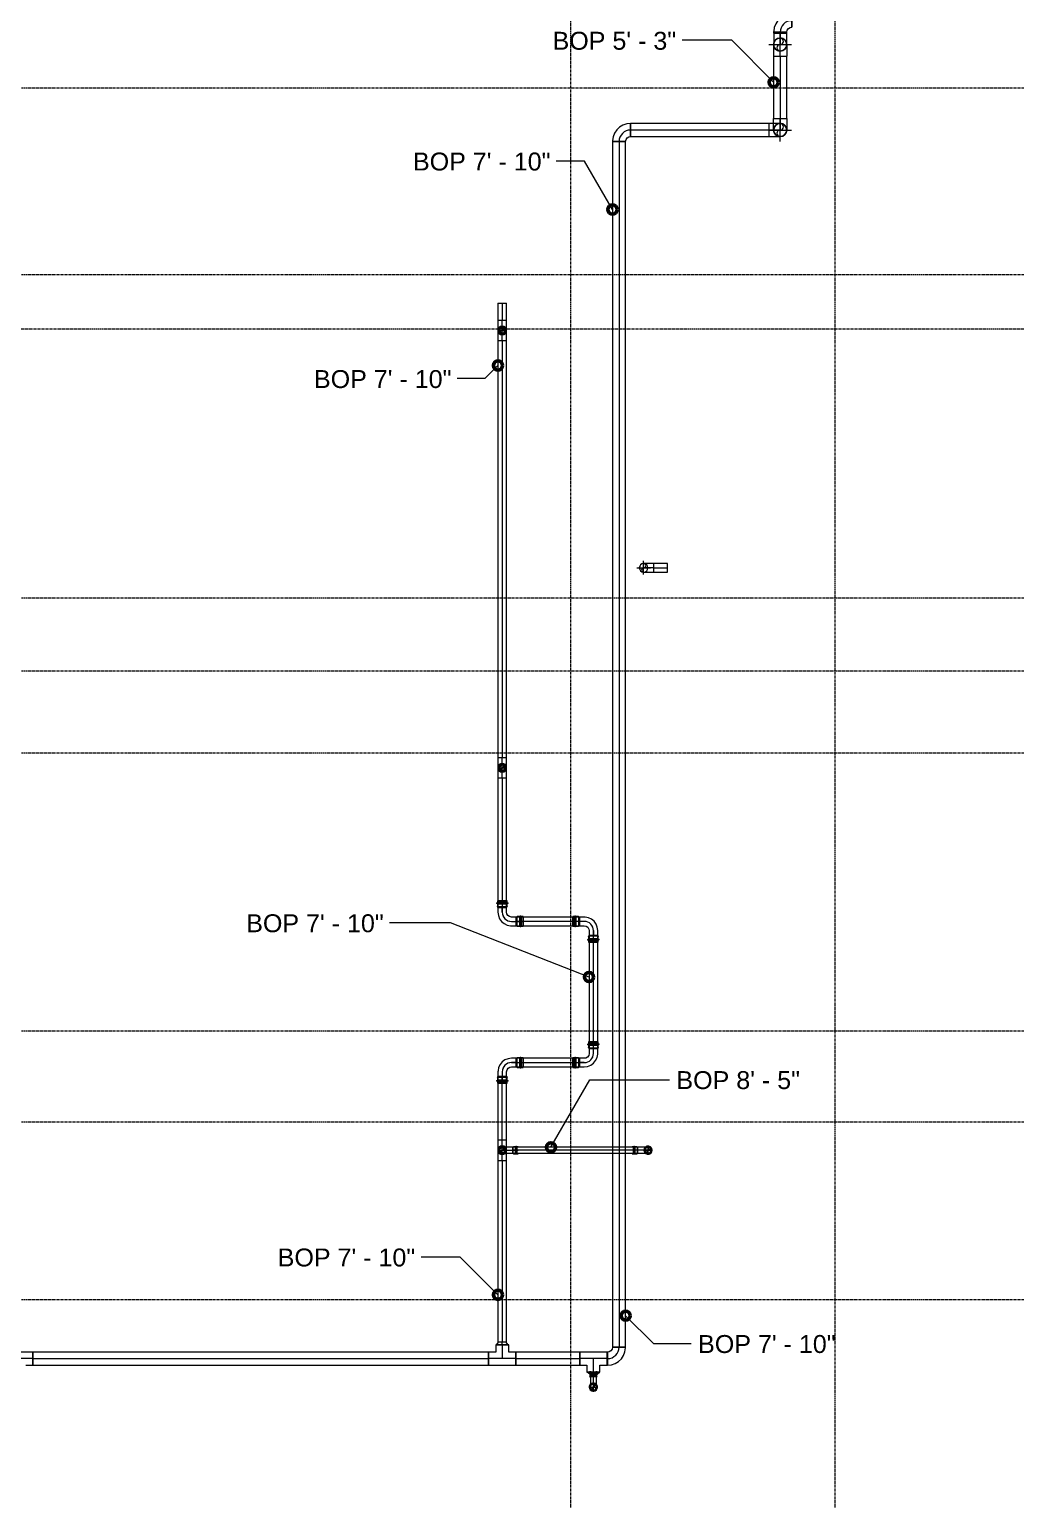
# Model space of a CAD drawing. Header units: inches. Extents: x -3648 to 241, y -496 to 1784.
# Drawn here: x -2129.8 to -1913.3, y 295 to 617.8 of the extents above; entities that cross this region are included whole.
import ezdxf

# ---------------------------------------------------------------- set-up
doc = ezdxf.new("R2010")
doc.units = ezdxf.units.IN
doc.header["$MEASUREMENT"] = 0
doc.linetypes.add('Grid Line', pattern=[0.875, 0.5, -0.125, 0.125, -0.125])
for name, color, linetype, lineweight in [('G-ANNO-DIMS', 251, 'Continuous', 9), ('P-PIPE', 1, 'Continuous', 9), ('P-PIPE-CNTR', 1, 'Continuous', 9), ('S-GRID', 8, 'Continuous', 9)]:
    doc.layers.add(name, color=color, linetype=linetype, lineweight=lineweight)
doc.styles.add('Arial', font='arial.ttf', dxfattribs={"height": 3.934132})

# ---------------------------------------------------------------- blocks, each defined once
blk = doc.blocks.new('Victaulic-VicPress316-Elbow 90-45deg Style P568_P571 - Standard-V2-THIRD LEVEL')
at = {"layer": 'P-PIPE'}
for p, q in [((-3203.81, 730.05), (-3203.81, 729.6)), ((-3203.7, 731.1), (-3203.7, 730.16)), ((-3203.7, 730.27), (-3203.7, 728.97)), ((-3203.05, 730.16), (-3203.7, 730.16)), ((-3203.7, 730.16), (-3203.05, 730.16)), ((-3203.05, 732.49), (-3203.05, 732.49)), ((-3203.05, 732.49), (-3203.05, 731.1)), ((-3203.05, 731.1), (-3203.05, 730.16)), ((-3203.05, 730.27), (-3203.05, 730.27)), ((-3203.05, 730.27), (-3203.05, 730.27)), ((-3202.39, 730.16), (-3203.05, 730.16)), ((-3203.05, 730.16), (-3202.39, 730.16)), ((-3203.05, 729.6), (-3203.05, 729.6)), ((-3203.05, 729.6), (-3203.05, 729.6)), ((-3202.39, 730.16), (-3202.39, 731.1)), ((-3202.39, 728.97), (-3202.39, 730.27)), ((-3202.28, 729.6), (-3202.28, 730.05)), ((-3203.81, 729.31), (-3203.81, 728.97)), ((-3203.05, 729.31), (-3203.05, 729.31)), ((-3203.05, 729.31), (-3203.05, 729.31)), ((-3203.05, 728.97), (-3203.05, 728.97)), ((-3203.05, 728.97), (-3203.05, 728.97)), ((-3203.05, 728.97), (-3203.05, 728.97)), ((-3203.05, 728.97), (-3203.05, 728.97)), ((-3202.28, 728.97), (-3202.28, 729.31))]:
    blk.add_line(p, q, dxfattribs=at)
at = {"layer": 'P-PIPE', "flags": 128}
for points in [[(-3203.05, 733.4), (-3203.45, 733.31), (-3203.76, 733.05), (-3203.94, 732.68), (-3203.93, 732.27), (-3203.75, 731.91), (-3203.42, 731.66), (-3203.05, 731.58)], [(-3203.05, 733.26), (-3203.41, 733.16), (-3203.69, 732.91), (-3203.81, 732.56), (-3203.75, 732.19), (-3203.52, 731.89), (-3203.18, 731.74), (-3203.05, 731.72)], [(-3203.05, 731.58), (-3202.65, 731.67), (-3202.33, 731.93), (-3202.15, 732.3), (-3202.16, 732.71), (-3202.35, 733.07), (-3202.67, 733.32), (-3203.05, 733.4)], [(-3203.05, 731.72), (-3202.68, 731.82), (-3202.41, 732.07), (-3202.28, 732.42), (-3202.34, 732.79), (-3202.57, 733.09), (-3202.91, 733.24), (-3203.05, 733.26)], [(-3203.81, 729.31), (-3203.93, 729.38), (-3203.94, 729.51), (-3203.83, 729.6), (-3203.81, 729.6)], [(-3203.81, 730.05), (-3203.72, 730.25), (-3203.7, 730.27)], [(-3203.81, 729.6), (-3203.72, 729.6), (-3203.47, 729.6), (-3203.11, 729.6), (-3203.05, 729.6)], [(-3203.05, 729.6), (-3203.41, 729.6), (-3203.69, 729.6), (-3203.81, 729.6), (-3203.81, 729.6)], [(-3203.7, 732.49), (-3203.7, 732.4), (-3203.7, 732.13), (-3203.7, 731.73), (-3203.7, 731.24), (-3203.7, 731.1)], [(-3202.28, 729.6), (-3202.37, 729.6), (-3202.62, 729.6), (-3202.98, 729.6), (-3203.05, 729.6)], [(-3203.05, 729.6), (-3202.68, 729.6), (-3202.41, 729.6), (-3202.28, 729.6), (-3202.28, 729.6)], [(-3202.39, 731.1), (-3202.39, 731.6), (-3202.39, 732.03), (-3202.39, 732.34), (-3202.39, 732.48), (-3202.39, 732.49)], [(-3202.39, 730.27), (-3202.28, 730.08), (-3202.28, 730.05)], [(-3202.28, 729.6), (-3202.16, 729.53), (-3202.15, 729.39), (-3202.26, 729.31), (-3202.28, 729.31)], [(-3203.81, 729.31), (-3203.72, 729.31), (-3203.47, 729.31), (-3203.11, 729.31), (-3203.05, 729.31)], [(-3203.05, 729.31), (-3203.41, 729.31), (-3203.69, 729.31), (-3203.81, 729.31), (-3203.81, 729.31)], [(-3202.28, 729.31), (-3202.37, 729.31), (-3202.62, 729.31), (-3202.98, 729.31), (-3203.05, 729.31)], [(-3203.05, 729.31), (-3202.68, 729.31), (-3202.41, 729.31), (-3202.28, 729.31), (-3202.28, 729.31)]]:
    blk.add_lwpolyline(points, dxfattribs=at)
at = {"layer": 'P-PIPE'}
for radius, start, end in [(0.767, 90, 270), (0.767, 90, 270), (0.767, 90, 270), (0.658, 90, 270), (0.658, 90, 270), (0.658, 90, 180), (0.766, 270, 90), (0.766, 270, 90), (0.766, 270, 90), (0.658, 270, 90), (0.657, 270, 90), (0.658, 0, 90), (0.658, 180, 270), (0.658, 270, 0)]:
    blk.add_arc((-3203.05, 732.49), radius, start, end, dxfattribs=at)
blk = doc.blocks.new('Transition - Generic - Plumbing-CW-1090292-THIRD LEVEL')
at = {"layer": 'P-PIPE'}
for radius, start, end in [(0.8125, 0, 180), (0.5625, 360, 180), (0.8125, 180, 0), (0.5625, 180, 0)]:
    blk.add_arc((-2026, 551.742802), radius, start, end, dxfattribs=at)
blk = doc.blocks.new('Elbow - Welded - Generic - Standard-V13-THIRD LEVEL')
at = {"layer": 'P-PIPE'}
blk.add_line((-477.41, 617), (-477.41, 617), dxfattribs=at)
blk.add_line((-477.41, 617), (-477.41, 617), dxfattribs=at)
at = {"layer": 'P-PIPE', "flags": 128}
for points in [[(-477.41, 618.43), (-478.09, 618.43), (-478.72, 618.43), (-479.25, 618.43), (-479.65, 618.43), (-479.88, 618.43), (-479.93, 618.43)], [(-479.93, 615.56), (-479.84, 615.56), (-479.57, 615.56), (-479.13, 615.56), (-478.58, 615.56), (-477.93, 615.56), (-477.41, 615.56)]]:
    blk.add_lwpolyline(points, dxfattribs=at)
at = {"layer": 'P-PIPE'}
for start, end in [(0, 180), (180, 0)]:
    blk.add_arc((-479.93, 617), 1.44, start, end, dxfattribs=at)
blk = doc.blocks.new('Elbow - Welded - Generic - Standard-V14-THIRD LEVEL')
at = {"layer": 'P-PIPE'}
blk.add_line((-479.93, 614.48), (-479.93, 614.48), dxfattribs=at)
blk.add_line((-479.93, 614.48), (-479.93, 614.48), dxfattribs=at)
at = {"layer": 'P-PIPE', "flags": 128}
for points in [[(-481.37, 617), (-481.28, 617.5), (-481.01, 617.95), (-480.6, 618.27), (-480.11, 618.42), (-479.93, 618.43)], [(-481.37, 614.48), (-481.37, 615.15), (-481.37, 615.78), (-481.37, 616.32), (-481.37, 616.71), (-481.37, 616.94), (-481.37, 617)], [(-479.93, 615.56), (-480.44, 615.65), (-480.88, 615.92), (-481.2, 616.32), (-481.36, 616.81), (-481.37, 617)], [(-479.93, 618.43), (-479.42, 618.34), (-478.98, 618.07), (-478.66, 617.67), (-478.51, 617.18), (-478.5, 617)], [(-478.5, 617), (-478.59, 616.49), (-478.85, 616.05), (-479.26, 615.73), (-479.75, 615.57), (-479.93, 615.56)], [(-478.5, 617), (-478.5, 616.9), (-478.5, 616.63), (-478.5, 616.2), (-478.5, 615.64), (-478.5, 614.99), (-478.5, 614.48)]]:
    blk.add_lwpolyline(points, dxfattribs=at)
at = {"layer": 'P-PIPE'}
for start, end in [(90, 270), (270, 90)]:
    blk.add_arc((-479.93, 617), 1.44, start, end, dxfattribs=at)
blk = doc.blocks.new('Elbow - Welded - Generic - Standard-1127339-THIRD LEVEL')
at = {"layer": 'P-PIPE'}
for p, q in [((-2.52, -1.44), (-2.52, 1.44)), ((-2.52, 1.44), (-2.52, -1.44)), ((1.44, 2.52), (-1.44, 2.52)), ((-1.44, 2.52), (1.44, 2.52))]:
    blk.add_line(p, q, dxfattribs=at)
at = {"layer": 'P-PIPE', "flags": 128}
for points in [[(-1.44, 2.52), (-1.53, 2.08), (-1.79, 1.72), (-2.18, 1.49), (-2.52, 1.44)], [(-2.52, -1.44), (-1.67, -1.34), (-0.85, -1.07), (-0.12, -0.62), (0.51, -0.03), (0.99, 0.68), (1.3, 1.48), (1.43, 2.33), (1.44, 2.52)]]:
    blk.add_lwpolyline(points, dxfattribs=at)
blk = doc.blocks.new('Transition - Generic - Plumbing-CW-1022941-THIRD LEVEL')
at = {"layer": 'P-PIPE'}
for radius, start, end in [(0.8125, 0, 180), (0.5625, 0, 180), (0.8125, 180, 0), (0.5625, 180, 0)]:
    blk.add_arc((-2759.501061, 1029.409433), radius, start, end, dxfattribs=at)
blk = doc.blocks.new('Victaulic-VicPress316-Elbow 90-45deg Style P568_P571 - Standard-1125944-THIRD LEVEL')
at = {"layer": 'P-PIPE'}
for p, q in [((-1.06, 4.55), (-1.06, 4.17)), ((1.06, 4.55), (-1.06, 4.55)), ((-1.06, 4.55), (1.06, 4.55)), ((-1.06, 4.17), (1.06, 4.17)), ((1.06, 4.17), (-1.06, 4.17)), ((-1.06, 3.85), (-1.06, 3.29)), ((-1.06, 3.85), (1.06, 3.85)), ((1.06, 3.85), (-1.06, 3.85)), ((-0.95, 4.55), (-0.95, 3.07)), ((-0.95, 4.55), (0.95, 4.55)), ((0.95, 4.55), (-0.95, 4.55)), ((0.95, 3.07), (0.95, 4.55)), ((1.06, 4.17), (1.06, 4.55)), ((1.06, 3.29), (1.06, 3.85)), ((-4.17, 1.06), (-4.55, 1.06)), ((-4.55, 1.06), (-4.55, -1.06)), ((-4.55, -1.06), (-4.55, 1.06)), ((-3.07, 0.95), (-4.55, 0.95)), ((-4.55, -0.95), (-4.55, 0.95)), ((-4.55, 0.95), (-4.55, -0.95)), ((-4.17, -1.06), (-4.17, 1.06)), ((-4.17, 1.06), (-4.17, -1.06)), ((-3.29, 1.06), (-3.85, 1.06)), ((-3.85, -1.06), (-3.85, 1.06)), ((-3.85, 1.06), (-3.85, -1.06)), ((-2.02, 0.95), (-3.18, 0.95)), ((-3.18, 0), (-3.18, 0.95)), ((-3.18, 0.95), (-3.18, 0)), ((-3.07, -0.95), (-3.07, 0.95)), ((-3.07, 0.95), (-3.07, -0.95)), ((-0.95, 3.18), (-0.95, 2.02)), ((0, 3.18), (-0.95, 3.18)), ((-0.95, 3.18), (0, 3.18)), ((-0.95, 3.07), (0.95, 3.07)), ((0.95, 3.07), (-0.95, 3.07)), ((0, 3.18), (0.95, 3.18)), ((0.95, 3.18), (0, 3.18)), ((0, 2.02), (0, 3.18)), ((0.95, 2.02), (0.95, 3.18)), ((-4.55, -0.95), (-3.07, -0.95)), ((-4.55, -1.06), (-4.17, -1.06)), ((-3.85, -1.06), (-3.29, -1.06)), ((-3.18, 0), (-3.18, -0.95)), ((-3.18, -0.95), (-3.18, 0)), ((-2.02, 0), (-3.18, 0)), ((-3.18, -0.95), (-2.02, -0.95))]:
    blk.add_line(p, q, dxfattribs=at)
at = {"layer": 'P-PIPE', "flags": 128}
for points in [[(-1.06, 3.85), (-1.2, 3.92), (-1.21, 4.08), (-1.08, 4.17), (-1.06, 4.17)], [(1.06, 4.17), (0.97, 4.17), (0.71, 4.17), (0.32, 4.17), (-0.12, 4.17), (-0.54, 4.17), (-0.86, 4.17), (-1.04, 4.17), (-1.06, 4.17)], [(-1.06, 4.17), (-0.97, 4.17), (-0.71, 4.17), (-0.32, 4.17), (0.12, 4.17), (0.54, 4.17), (0.86, 4.17), (1.04, 4.17), (1.06, 4.17)], [(-1.06, 3.85), (-0.97, 3.85), (-0.71, 3.85), (-0.32, 3.85), (0.12, 3.85), (0.54, 3.85), (0.86, 3.85), (1.04, 3.85), (1.06, 3.85)], [(1.06, 3.85), (0.97, 3.85), (0.71, 3.85), (0.32, 3.85), (-0.12, 3.85), (-0.54, 3.85), (-0.86, 3.85), (-1.04, 3.85), (-1.06, 3.85)], [(-0.95, 3.07), (-1.06, 3.26), (-1.06, 3.29)], [(1.06, 3.29), (0.97, 3.09), (0.95, 3.07)], [(1.06, 4.17), (1.2, 4.1), (1.21, 3.94), (1.08, 3.85), (1.06, 3.85)], [(-4.17, 1.06), (-4.1, 1.2), (-3.94, 1.21), (-3.85, 1.08), (-3.85, 1.06)], [(-4.17, 1.06), (-4.17, 0.97), (-4.17, 0.71), (-4.17, 0.32), (-4.17, -0.12), (-4.17, -0.54), (-4.17, -0.86), (-4.17, -1.04), (-4.17, -1.06)], [(-4.17, -1.06), (-4.17, -0.97), (-4.17, -0.71), (-4.17, -0.32), (-4.17, 0.12), (-4.17, 0.54), (-4.17, 0.86), (-4.17, 1.04), (-4.17, 1.06)], [(-3.85, -1.06), (-3.85, -0.97), (-3.85, -0.71), (-3.85, -0.32), (-3.85, 0.12), (-3.85, 0.54), (-3.85, 0.86), (-3.85, 1.04), (-3.85, 1.06)], [(-3.85, 1.06), (-3.85, 0.97), (-3.85, 0.71), (-3.85, 0.32), (-3.85, -0.12), (-3.85, -0.54), (-3.85, -0.86), (-3.85, -1.04), (-3.85, -1.06)], [(-3.29, 1.06), (-3.09, 0.97), (-3.07, 0.95)], [(-0.95, 2.02), (-1.04, 1.58), (-1.3, 1.22), (-1.69, 1), (-2.02, 0.95)], [(-2.02, -0.95), (-1.28, -0.86), (-0.59, -0.58), (0.02, -0.15), (0.49, 0.43), (0.81, 1.1), (0.94, 1.83), (0.95, 2.02)], [(-3.85, -1.06), (-3.92, -1.2), (-4.08, -1.21), (-4.17, -1.08), (-4.17, -1.06)], [(-3.07, -0.95), (-3.26, -1.06), (-3.29, -1.06)]]:
    blk.add_lwpolyline(points, dxfattribs=at)
at = {"layer": 'P-PIPE'}
blk.add_arc((-2.02, 2.02), 2.02, 270, 0, dxfattribs=at)

msp = doc.modelspace()

# ---------------------------------------------------------------- linework, layer by layer
at = {"layer": 'G-ANNO-DIMS'}
for p, q in [((-1975.63, 615.43), (-1986.54, 615.43)), ((-1966.44, 606.23), (-1975.63, 615.43)), ((-2007.95, 588.92), (-2014.14, 588.92)), ((-2001.81, 578.29), (-2007.95, 588.92)), ((-2026.95, 544.04), (-2029.83, 541.16)), ((-2029.83, 541.16), (-2035.87, 541.16)), ((-2037.39, 421.68), (-2050.74, 421.68)), ((-2006.95, 409.78), (-2037.39, 421.68)), ((-2015.33, 372.4), (-2006.76, 387.24)), ((-2006.76, 387.24), (-1989.28, 387.24)), ((-2035.25, 348.3), (-2043.83, 348.3)), ((-2026.95, 340.01), (-2035.25, 348.3)), ((-1998.93, 335.42), (-1992.81, 329.3)), ((-1992.81, 329.3), (-1984.52, 329.3))]:
    msp.add_line(p, q, dxfattribs=at)
at = {"layer": 'G-ANNO-DIMS', "lineweight": 50}
for centre in [(-1966.44, 606.23), (-2001.81, 578.29), (-2026.95, 544.04), (-2006.95, 409.78), (-2015.33, 372.4), (-2026.95, 340.01), (-1998.93, 335.42)]:
    msp.add_circle(centre, 1, dxfattribs=at)
at = {"layer": 'P-PIPE'}
for p, q in [((-1966.44, 617.22), (-1966.44, 617.01)), ((-1966.44, 617.22), (-1963.56, 617.22)), ((-1966.44, 617.01), (-1963.56, 617.01)), ((-1963.56, 617.01), (-1963.56, 617.22)), ((-1966.44, 611.97), (-1966.44, 598.26)), ((-1966.44, 611.97), (-1963.56, 611.97)), ((-1963.56, 598.26), (-1963.56, 611.97)), ((-1967.52, 597.18), (-1997.85, 597.18)), ((-1997.85, 597.18), (-1997.85, 594.31)), ((-1967.52, 597.18), (-1967.52, 594.31)), ((-1966.44, 598.26), (-1963.56, 598.26)), ((-1997.85, 594.31), (-1967.52, 594.31)), ((-2001.81, 593.22), (-2001.81, 328.52)), ((-2001.81, 593.22), (-1998.93, 593.22)), ((-1998.93, 328.52), (-1998.93, 593.22)), ((-2026.95, 557.74), (-2026.95, 553.99)), ((-2026.95, 557.74), (-2025.05, 557.74)), ((-2025.05, 553.99), (-2025.05, 557.74)), ((-2026.95, 553.99), (-2026.95, 549.5)), ((-2026.95, 553.99), (-2025.05, 553.99)), ((-2025.05, 549.5), (-2025.05, 553.99)), ((-2026.95, 549.5), (-2026.95, 457.99)), ((-2026.95, 549.5), (-2025.05, 549.5)), ((-2025.05, 457.99), (-2025.05, 549.5)), ((-1992.73, 500.57), (-1994.97, 500.57)), ((-1989.73, 500.57), (-1992.73, 500.57)), ((-1992.73, 498.67), (-1992.73, 500.57)), ((-1989.73, 498.67), (-1989.73, 500.57)), ((-1994.97, 498.67), (-1992.73, 498.67)), ((-1992.73, 498.67), (-1989.73, 498.67)), ((-2026.95, 457.99), (-2026.95, 453.5)), ((-2026.95, 457.99), (-2025.05, 457.99)), ((-2025.05, 453.5), (-2025.05, 457.99)), ((-2026.95, 453.5), (-2026.95, 425.17)), ((-2026.95, 453.5), (-2025.05, 453.5)), ((-2025.05, 425.17), (-2025.05, 453.5)), ((-2026.95, 425.17), (-2025.05, 425.17)), ((-2009.18, 422.94), (-2022.82, 422.94)), ((-2022.82, 422.94), (-2022.82, 421.04)), ((-2009.18, 422.94), (-2009.18, 421.04)), ((-2022.82, 421.04), (-2009.18, 421.04)), ((-2006.95, 418.81), (-2006.95, 394.17)), ((-2005.05, 418.81), (-2006.95, 418.81)), ((-2005.05, 394.17), (-2005.05, 418.81)), ((-2005.05, 394.17), (-2006.95, 394.17)), ((-2009.18, 391.94), (-2022.82, 391.94)), ((-2022.82, 390.04), (-2022.82, 391.94)), ((-2009.18, 390.04), (-2009.18, 391.94)), ((-2026.95, 387.81), (-2026.95, 373.99)), ((-2025.05, 387.81), (-2026.95, 387.81)), ((-2025.05, 373.99), (-2025.05, 387.81)), ((-2022.82, 390.04), (-2009.18, 390.04)), ((-2026.95, 373.99), (-2026.95, 369.5)), ((-2025.05, 373.99), (-2026.95, 373.99)), ((-2025.05, 369.5), (-2025.05, 373.99)), ((-1996.33, 372.4), (-2023.67, 372.4)), ((-2023.67, 372.4), (-2023.67, 371.09)), ((-1996.33, 372.4), (-1996.33, 371.09)), ((-2026.95, 369.5), (-2026.95, 329.65)), ((-2026.95, 369.5), (-2025.05, 369.5)), ((-2025.05, 329.65), (-2025.05, 369.5)), ((-2023.67, 371.09), (-1996.33, 371.09)), ((-2026.81, 329.65), (-2027.31, 328.99)), ((-2026.95, 329.65), (-2025.05, 329.65)), ((-2024.69, 328.99), (-2025.19, 329.65)), ((-2129.01, 327.44), (-2134.99, 327.44)), ((-2129.01, 324.56), (-2129.01, 327.44)), ((-2129.01, 327.44), (-2129.01, 324.56)), ((-2028.99, 327.44), (-2129.01, 327.44)), ((-2129.01, 324.56), (-2129.01, 327.44)), ((-2027.44, 327.44), (-2028.99, 327.44)), ((-2028.99, 327.44), (-2028.99, 324.56)), ((-2028.99, 324.56), (-2028.99, 327.44)), ((-2028.99, 324.56), (-2028.99, 327.44)), ((-2027.44, 328.99), (-2027.44, 327.44)), ((-2024.56, 328.99), (-2027.44, 328.99)), ((-2027.44, 328.99), (-2024.56, 328.99)), ((-2024.56, 327.44), (-2024.56, 328.99)), ((-2023.01, 327.44), (-2024.56, 327.44)), ((-2008.99, 327.44), (-2023.01, 327.44)), ((-2023.01, 324.56), (-2023.01, 327.44)), ((-2023.01, 327.44), (-2023.01, 324.56)), ((-2023.01, 324.56), (-2023.01, 327.44)), ((-2003.01, 327.44), (-2008.99, 327.44)), ((-2008.99, 324.56), (-2008.99, 327.44)), ((-2008.99, 327.44), (-2008.99, 324.56)), ((-2008.99, 324.56), (-2008.99, 327.44)), ((-2002.89, 327.44), (-2003.01, 327.44)), ((-2003.01, 327.44), (-2003.01, 324.56)), ((-2003.01, 324.56), (-2003.01, 327.44)), ((-2003.01, 327.44), (-2003.01, 324.56)), ((-2002.89, 327.44), (-2002.89, 324.56)), ((-2001.81, 328.52), (-1998.93, 328.52)), ((-2130.56, 324.56), (-2129.01, 324.56)), ((-2129.01, 324.56), (-2028.99, 324.56)), ((-2028.99, 324.56), (-2023.01, 324.56)), ((-2023.01, 324.56), (-2008.99, 324.56)), ((-2008.99, 324.56), (-2007.44, 324.56)), ((-2007.44, 324.56), (-2007.44, 323.01)), ((-2004.57, 323.01), (-2007.44, 323.01)), ((-2007.44, 323.01), (-2004.57, 323.01)), ((-2007.32, 323.01), (-2006.57, 322.35)), ((-2005.44, 322.35), (-2004.69, 323.01)), ((-2004.57, 324.56), (-2003.01, 324.56)), ((-2004.57, 323.01), (-2004.57, 324.56)), ((-2003.01, 324.56), (-2002.89, 324.56)), ((-2006.66, 322.35), (-2006.66, 322.07)), ((-2005.35, 322.35), (-2006.66, 322.35)), ((-2005.35, 322.07), (-2006.66, 322.07)), ((-2005.35, 322.07), (-2005.35, 322.35))]:
    msp.add_line(p, q, dxfattribs=at)
for centre, radius, start, end in [((-1965, 614.49), 1.44, 0, 180), ((-1965, 614.49), 1.44, 180, 0), ((-1965, 613.77), 0.719, 90, 270), ((-1965, 615.21), 0.719, 270, 90), ((-1965, 595.74), 1.44, 0, 180), ((-1965, 596.46), 0.719, 270, 90), ((-1965, 595.74), 1.44, 180, 0), ((-1965, 595.02), 0.719, 90, 270), ((-2026, 551.74), 0.951, 90, 270), ((-2026, 551.74), 0.658, 0, 180), ((-2026, 551.74), 0.951, 270, 90), ((-2026, 552.07), 0.329, 270, 90), ((-2026, 551.74), 0.657, 180, 0), ((-2026, 551.41), 0.329, 90, 270), ((-1994.97, 499.62), 0.951, 0, 180), ((-1994.97, 499.62), 0.951, 0, 180), ((-1994.97, 499.62), 0.95, 0, 180), ((-1994.97, 499.62), 0.95, 0, 180), ((-1994.97, 500.09), 0.475, 270, 90), ((-1994.97, 499.62), 0.951, 180, 0), ((-1994.97, 499.62), 0.951, 180, 0), ((-1994.97, 499.62), 0.95, 180, 0), ((-1994.97, 499.62), 0.95, 180, 0), ((-1994.97, 499.14), 0.475, 90, 270), ((-2026, 455.74), 0.951, 90, 270), ((-2026, 455.74), 0.658, 0, 180), ((-2026, 455.74), 0.657, 180, 0), ((-2026, 455.41), 0.329, 90, 270), ((-2026, 455.74), 0.951, 270, 90), ((-2026, 456.07), 0.329, 270, 90), ((-2026, 371.74), 0.951, 90, 270), ((-2026, 371.74), 0.658, 0, 180), ((-2026, 371.74), 0.657, 180, 0), ((-2026, 371.41), 0.329, 90, 270), ((-2026, 371.74), 0.951, 270, 90), ((-2026, 372.07), 0.329, 270, 90), ((-1994, 371.74), 0.658, 0, 180), ((-1994, 371.74), 0.657, 180, 0), ((-1994, 371.41), 0.329, 90, 270), ((-1994, 372.07), 0.329, 270, 90), ((-2006, 319.74), 0.658, 0, 180), ((-2006, 319.74), 0.657, 180, 0), ((-2006, 319.41), 0.329, 90, 270), ((-2006, 320.07), 0.329, 270, 90)]:
    msp.add_arc(centre, radius, start, end, dxfattribs=at)
at = {"layer": 'P-PIPE-CNTR'}
for p, q in [((-1965, 617.22), (-1965, 617.01)), ((-1965, 617.22), (-1965, 617.01)), ((-1965, 617.01), (-1965, 614.49)), ((-1965, 611.99), (-1965, 616.99)), ((-1967.5, 614.49), (-1962.5, 614.49)), ((-1965, 611.97), (-1965, 614.49)), ((-1965, 611.97), (-1965, 598.26)), ((-1965, 611.97), (-1965, 598.26)), ((-1965, 598.26), (-1965, 595.74)), ((-1965, 593.24), (-1965, 598.24)), ((-1967.52, 595.74), (-1997.85, 595.74)), ((-1967.52, 595.74), (-1997.85, 595.74)), ((-1965, 595.74), (-1967.52, 595.74)), ((-1967.5, 595.74), (-1962.5, 595.74)), ((-2000.37, 593.22), (-2000.37, 328.52)), ((-2000.37, 593.22), (-2000.37, 328.52)), ((-2026, 557.74), (-2026, 553.99)), ((-2026, 557.74), (-2026, 553.99)), ((-2026, 549.5), (-2026, 553.99)), ((-2026, 550.74), (-2026, 552.74)), ((-2027, 551.74), (-2025, 551.74)), ((-2026, 549.5), (-2026, 457.99)), ((-2026, 549.5), (-2026, 457.99)), ((-1994.97, 498.12), (-1994.97, 501.12)), ((-1994.97, 498.12), (-1994.97, 501.12)), ((-1996.47, 499.62), (-1993.47, 499.62)), ((-1996.47, 499.62), (-1993.47, 499.62)), ((-1992.73, 499.62), (-1994.97, 499.62)), ((-1992.73, 499.62), (-1989.73, 499.62)), ((-1992.73, 499.62), (-1989.73, 499.62)), ((-2027, 455.74), (-2025, 455.74)), ((-2026, 453.5), (-2026, 457.99)), ((-2026, 454.74), (-2026, 456.74)), ((-2026, 453.5), (-2026, 425.17)), ((-2026, 453.5), (-2026, 425.17)), ((-2026, 425.17), (-2026, 424)), ((-2023.98, 421.99), (-2022.82, 421.99)), ((-2023.98, 421.99), (-2021.45, 421.99)), ((-2009.18, 421.99), (-2022.82, 421.99)), ((-2009.18, 421.99), (-2022.82, 421.99)), ((-2008.02, 421.99), (-2010.55, 421.99)), ((-2008.02, 421.99), (-2009.18, 421.99)), ((-2006, 418.81), (-2006, 419.97)), ((-2006, 394.17), (-2006, 418.81)), ((-2006, 394.17), (-2006, 418.81)), ((-2006, 393), (-2006, 395.54)), ((-2006, 393), (-2006, 394.17)), ((-2022.82, 390.99), (-2023.98, 390.99)), ((-2022.82, 390.99), (-2009.18, 390.99)), ((-2022.82, 390.99), (-2009.18, 390.99)), ((-2009.18, 390.99), (-2008.02, 390.99)), ((-2026, 388.97), (-2026, 387.81)), ((-2026, 388.97), (-2026, 386.44)), ((-2026, 373.99), (-2026, 387.81)), ((-2026, 373.99), (-2026, 387.81)), ((-2027, 371.74), (-2025, 371.74)), ((-2026, 369.5), (-2026, 373.99)), ((-2026, 370.74), (-2026, 372.74)), ((-2026, 371.74), (-2024.61, 371.74)), ((-2024.61, 371.74), (-2023.67, 371.74)), ((-2024.61, 371.74), (-2022.48, 371.74)), ((-1996.33, 371.74), (-2023.67, 371.74)), ((-1996.33, 371.74), (-2023.67, 371.74)), ((-1995.39, 371.74), (-1997.52, 371.74)), ((-1995.39, 371.74), (-1996.33, 371.74)), ((-1994, 371.74), (-1995.39, 371.74)), ((-1995, 371.74), (-1993, 371.74)), ((-1994, 370.74), (-1994, 372.74)), ((-2026, 369.5), (-2026, 329.65)), ((-2026, 369.5), (-2026, 329.65)), ((-2026, 328.99), (-2026, 329.65)), ((-2026, 328.99), (-2026, 326)), ((-2129.01, 326), (-2134.99, 326)), ((-2129.01, 326), (-2028.99, 326)), ((-2129.01, 326), (-2028.99, 326)), ((-2023.01, 326), (-2028.99, 326)), ((-2023.01, 326), (-2008.99, 326)), ((-2023.01, 326), (-2008.99, 326)), ((-2003.01, 326), (-2008.99, 326)), ((-2006, 323.01), (-2006, 326)), ((-2006, 321.14), (-2006, 323.26)), ((-2006, 323.01), (-2006, 322.35)), ((-2002.89, 326), (-2003.01, 326)), ((-2002.89, 326), (-2003.01, 326)), ((-2007, 319.74), (-2005, 319.74)), ((-2006, 322.07), (-2006, 322.35)), ((-2006, 322.07), (-2006, 322.35)), ((-2006, 321.14), (-2006, 322.07)), ((-2006, 319.74), (-2006, 321.14)), ((-2006, 318.74), (-2006, 320.74))]:
    msp.add_line(p, q, dxfattribs=at)
for centre, radius, start, end in [((-1962.48, 617.22), 2.52, 90, 180), ((-1997.85, 593.22), 2.52, 90, 180), ((-2023.98, 424), 2.02, 180, 270), ((-2008.02, 419.97), 2.02, 0, 90), ((-2023.98, 388.97), 2.02, 90, 180), ((-2008.02, 393), 2.02, 270, 0), ((-2002.89, 328.52), 2.52, 270, 0)]:
    msp.add_arc(centre, radius, start, end, dxfattribs=at)
at = {"layer": 'S-GRID', "linetype": 'Grid Line'}
for p, q in [((-2011, 1771.74), (-2011, -484.26)), ((-1953, 1771.74), (-1953, -484.26)), ((-3635.68, 605), (228, 605)), ((-3635.68, 564), (228, 564)), ((228, 552), (-3635.68, 552)), ((-3635.68, 493), (228, 493)), ((-3635.68, 477), (228, 477)), ((-3635.68, 459), (228, 459)), ((-3635.68, 398), (228, 398)), ((-3635.68, 378), (228, 378)), ((-3635.68, 339), (226, 339))]:
    msp.add_line(p, q, dxfattribs=at)

# ---------------------------------------------------------------- block references
at = {"layer": 'P-PIPE'}
for name, p, rotation in [('Elbow - Welded - Generic - Standard-1127339-THIRD LEVEL', (-1965, 619.74), 180), ('Elbow - Welded - Generic - Standard-V13-THIRD LEVEL', (-1348, 1094.42), 90), ('Elbow - Welded - Generic - Standard-1127339-THIRD LEVEL', (-2000.37, 595.74), 180), ('Victaulic-VicPress316-Elbow 90-45deg Style P568_P571 - Standard-1125944-THIRD LEVEL', (-2026, 421.99), 270), ('Victaulic-VicPress316-Elbow 90-45deg Style P568_P571 - Standard-1125944-THIRD LEVEL', (-2006, 421.99), 90), ('Victaulic-VicPress316-Elbow 90-45deg Style P568_P571 - Standard-1125944-THIRD LEVEL', (-2026, 390.99), 180), ('Victaulic-VicPress316-Elbow 90-45deg Style P568_P571 - Standard-V2-THIRD LEVEL', (-1293.51, 3574.79), 90), ('Victaulic-VicPress316-Elbow 90-45deg Style P568_P571 - Standard-V2-THIRD LEVEL', (-2726.49, -2831.3), 270), ('Victaulic-VicPress316-Elbow 90-45deg Style P568_P571 - Standard-V2-THIRD LEVEL', (-5209.05, 1052.23), 180)]:
    msp.add_blockref(name, p, dxfattribs=dict(at, rotation=rotation))
at = {"layer": 'P-PIPE', "extrusion": (0, 0, -1)}
for name, p, rotation in [('Elbow - Welded - Generic - Standard-V13-THIRD LEVEL', (1348, 134.56), 270), ('Elbow - Welded - Generic - Standard-V14-THIRD LEVEL', (2582, 1075.67), 90), ('Elbow - Welded - Generic - Standard-V13-THIRD LEVEL', (2582, 1075.67), 90), ('Transition - Generic - Plumbing-CW-1022941-THIRD LEVEL', (996.59, -2387.76), 270)]:
    msp.add_blockref(name, p, dxfattribs=dict(at, rotation=rotation))
at = {"layer": 'P-PIPE'}
for name, p in [('Transition - Generic - Plumbing-CW-1090292-THIRD LEVEL', (0, 0)), ('Transition - Generic - Plumbing-CW-1090292-THIRD LEVEL', (0, -96)), ('Victaulic-VicPress316-Elbow 90-45deg Style P568_P571 - Standard-1125944-THIRD LEVEL', (-2006, 390.99)), ('Elbow - Welded - Generic - Standard-1127339-THIRD LEVEL', (-2000.37, 326))]:
    msp.add_blockref(name, p, dxfattribs=at)

# ---------------------------------------------------------------- texts
at = {"layer": 'G-ANNO-DIMS', "char_height": 3.9341, "attachment_point": 1, "line_spacing_factor": 0.938532, "style": 'Arial'}
for s, insert, width in [('BOP 5\' - 3"', (-2014.96, 617.3), 32.304), ('BOP 7\' - 10"', (-2045.6, 590.79), 35.952), ('BOP 7\' - 10"', (-2067.33, 543.03), 35.952), ('BOP 7\' - 10"', (-2082.2, 423.55), 35.952), ('BOP 8\' - 5"', (-1987.78, 389.11), 32.304), ('BOP 7\' - 10"', (-2075.29, 350.17), 35.952), ('BOP 7\' - 10"', (-1983.02, 331.17), 35.952)]:
    msp.add_mtext(s, dxfattribs=dict(at, insert=insert, width=width))

doc.saveas('drawing.dxf')
